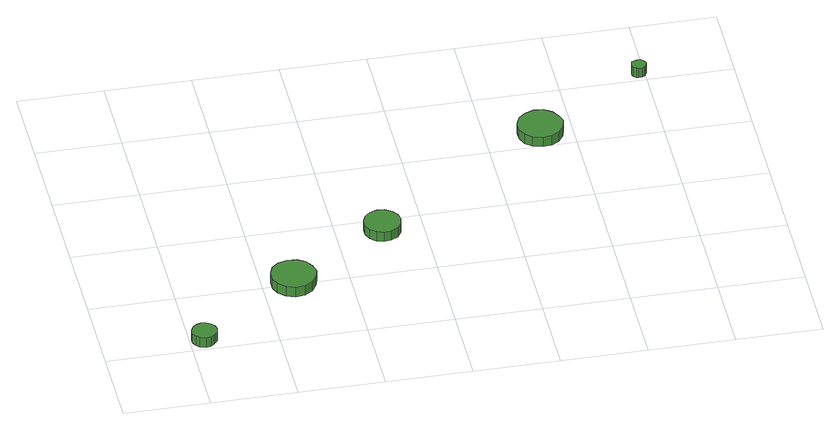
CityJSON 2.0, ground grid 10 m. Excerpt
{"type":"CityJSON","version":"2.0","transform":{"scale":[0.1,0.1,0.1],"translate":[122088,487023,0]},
"CityObjects":{
"tree1":{"type":"SolitaryVegetationObject","attributes":{"function":"something"},"geometry":[{"type":"MultiSurface","lod":"1","boundaries":[[[0,1,2,3,4,5,6,7,8,9,10,11,12,13,14]],[[15,16,17,18,19,20,21,22,23,24,25,26,27,28,29]],[[0,29,28,1]],[[1,28,27,2]],[[2,27,26,3]],[[3,26,25,4]],[[4,25,24,5]],[[5,24,23,6]],[[6,23,22,7]],[[7,22,21,8]],[[8,21,20,9]],[[9,20,19,10]],[[10,19,18,11]],[[11,18,17,12]],[[12,17,16,13]],[[13,16,15,14]],[[14,15,29,0]]]}]},
"tree2":{"type":"SolitaryVegetationObject","attributes":{"function":"something"},"geometry":[{"type":"MultiSurface","lod":"1","boundaries":[[[30,31,32,33,34,35,36,37,38,39,40,41,42,43,44]],[[45,46,47,48,49,50,51,52,53,54,55,56,57,58,59]],[[30,59,58,31]],[[31,58,57,32]],[[32,57,56,33]],[[33,56,55,34]],[[34,55,54,35]],[[35,54,53,36]],[[36,53,52,37]],[[37,52,51,38]],[[38,51,50,39]],[[39,50,49,40]],[[40,49,48,41]],[[41,48,47,42]],[[42,47,46,43]],[[43,46,45,44]],[[44,45,59,30]]]}]},
"tree3":{"type":"SolitaryVegetationObject","attributes":{"function":"something"},"geometry":[{"type":"MultiSurface","lod":"1","boundaries":[[[60,61,62,63,64,65,66,67,68,69,70,71,72,73,74]],[[75,76,77,78,79,80,81,82,83,84,85,86,87,88,89]],[[60,89,88,61]],[[61,88,87,62]],[[62,87,86,63]],[[63,86,85,64]],[[64,85,84,65]],[[65,84,83,66]],[[66,83,82,67]],[[67,82,81,68]],[[68,81,80,69]],[[69,80,79,70]],[[70,79,78,71]],[[71,78,77,72]],[[72,77,76,73]],[[73,76,75,74]],[[74,75,89,60]]]}]},
"tree4":{"type":"SolitaryVegetationObject","attributes":{"function":"something"},"geometry":[{"type":"MultiSurface","lod":"1","boundaries":[[[90,91,92,93,94,95,96,97,98,99,100,101,102,103,104]],[[105,106,107,108,109,110,111,112,113,114,115,116,117,118,119]],[[90,119,118,91]],[[91,118,117,92]],[[92,117,116,93]],[[93,116,115,94]],[[94,115,114,95]],[[95,114,113,96]],[[96,113,112,97]],[[97,112,111,98]],[[98,111,110,99]],[[99,110,109,100]],[[100,109,108,101]],[[101,108,107,102]],[[102,107,106,103]],[[103,106,105,104]],[[104,105,119,90]]]}]},
"tree5":{"type":"SolitaryVegetationObject","attributes":{"function":"something"},"geometry":[{"type":"MultiSurface","lod":"1","boundaries":[[[120,121,122,123,124,125,126,127,128,129,130,131,132,133,134]],[[135,136,137,138,139,140,141,142,143,144,145,146,147,148,149]],[[120,149,148,121]],[[121,148,147,122]],[[122,147,146,123]],[[123,146,145,124]],[[124,145,144,125]],[[125,144,143,126]],[[126,143,142,127]],[[127,142,141,128]],[[128,141,140,129]],[[129,140,139,130]],[[130,139,138,131]],[[131,138,137,132]],[[132,137,136,133]],[[133,136,135,134]],[[134,135,149,120]]]}]}
},
"vertices":[
[31,18,19],[30,24,19],[26,29,19],[21,32,19],[15,33,19],[9,31,19],[5,27,19],[2,21,19],[2,15,19],[5,10,19],[9,6,19],[15,4,19],[21,5,19],[26,8,19],[30,13,19],[30,13,6],[26,8,6],[21,5,6],[15,4,6],[9,6,6],[5,10,6],[2,15,6],[2,21,6],[5,27,6],[9,31,6],[15,33,6],[21,32,6],[26,29,6],[30,24,6],[31,18,6],
[162,102,20],[159,113,20],[153,122,20],[144,127,20],[133,128,20],[122,125,20],[114,118,20],[110,108,20],[110,97,20],[114,87,20],[122,80,20],[133,76,20],[144,77,20],[153,83,20],[159,92,20],[159,92,7],[153,83,7],[144,77,7],[133,76,7],[122,80,7],[114,87,7],[110,97,7],[110,108,7],[114,118,7],[122,125,7],[133,128,7],[144,127,7],[153,122,7],[159,113,7],[162,102,7],
[274,179,20],[272,188,20],[267,195,20],[259,200,20],[250,201,20],[242,198,20],[235,192,20],[232,184,20],[232,175,20],[235,167,20],[242,161,20],[250,158,20],[259,159,20],[267,164,20],[272,171,20],[272,171,7],[267,164,7],[259,159,7],[250,158,7],[242,161,7],[235,167,7],[232,175,7],[232,184,7],[235,192,7],[242,198,7],[250,201,7],[259,200,7],[267,195,7],[272,188,7],[274,179,7],
[489,324,20],[486,334,20],[480,343,20],[471,349,20],[460,350,20],[449,346,20],[441,339,20],[437,329,20],[437,318,20],[441,308,20],[449,301,20],[460,298,20],[471,299,20],[480,304,20],[486,313,20],[486,313,7],[480,304,7],[471,299,7],[460,298,7],[449,301,7],[441,308,7],[437,318,7],[437,329,7],[441,339,7],[449,346,7],[460,350,7],[471,349,7],[480,343,7],[486,334,7],[489,324,7],
[602,413,19],[601,416,19],[599,419,19],[596,421,19],[592,421,19],[589,420,19],[586,418,19],[585,415,19],[585,411,19],[586,408,19],[589,406,19],[592,405,19],[596,405,19],[599,407,19],[601,410,19],[601,410,6],[599,407,6],[596,405,6],[592,405,6],[589,406,6],[586,408,6],[585,411,6],[585,415,6],[586,418,6],[589,420,6],[592,421,6],[596,421,6],[599,419,6],[601,416,6],[602,413,6]
]}
